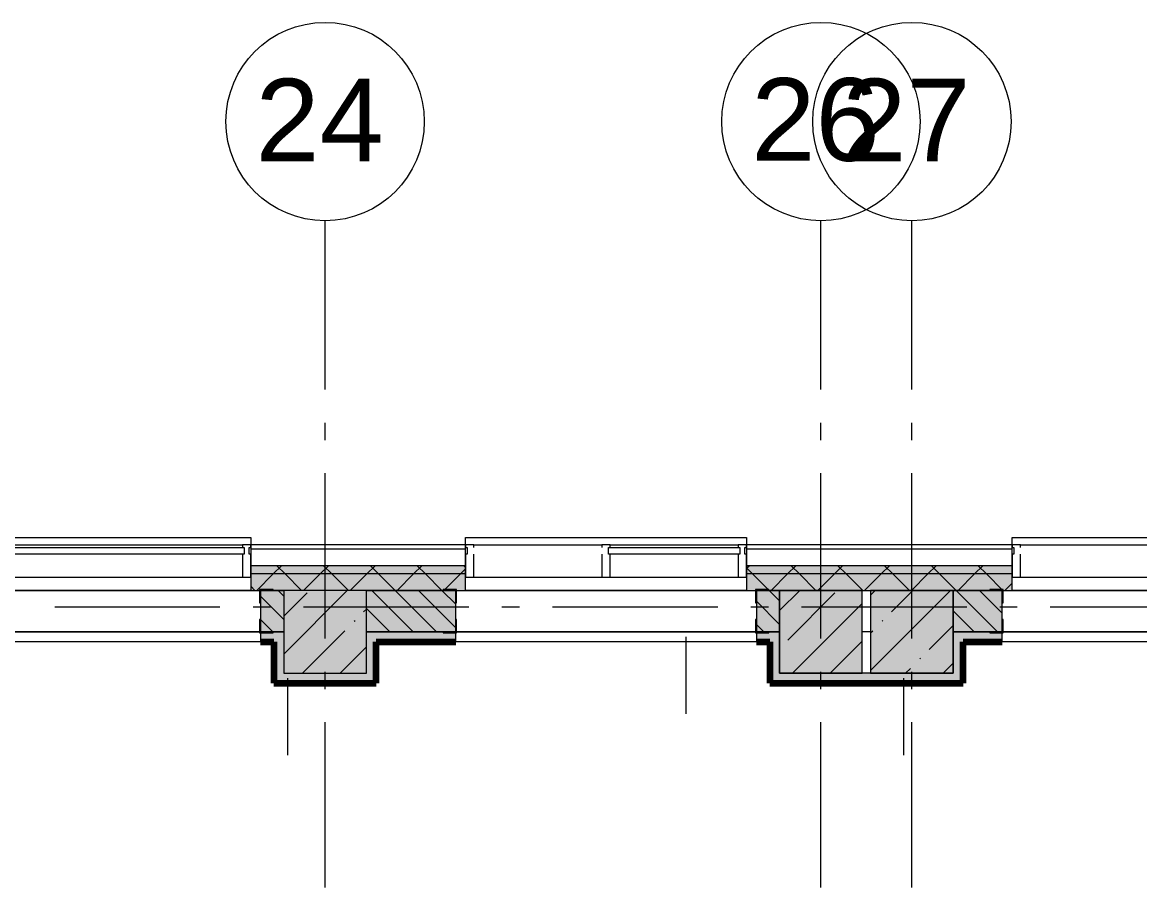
# Model space of a CAD drawing. Header units: millimetres. Extents: x -537608 to 253996, y -217170 to 186033.
# Drawn here: x -281308 to -274548, y 101024 to 106257 of the extents above; entities that cross this region are included whole.
import ezdxf

# ---------------------------------------------------------------- set-up
doc = ezdxf.new("R2010")
doc.units = ezdxf.units.MM
doc.layers.add('16) Лак 1.6м', color=160, linetype='Continuous', lineweight=90)
doc.layers.add('PDF _Геометрия', color=7, linetype='Continuous')
doc.layers.add('PDF _Текст', color=7, linetype='Continuous')
doc.layers.add('PDF _Сплошная заливка', color=7, linetype='Continuous', true_color=0xffffff)
doc.styles.add('PDF ArialMT', font='arial.ttf')

msp = doc.modelspace()

# ---------------------------------------------------------------- hatches: boundary and pattern name
at = {"layer": 'PDF _Сплошная заливка', "transparency": 33554559}
h = msp.add_hatch(color=256, dxfattribs=at)
h.paths.add_polyline_path([(-240126.19, 102921.2636), (-240126.19, 102971.2638), (-246626.1914, 102971.2638), (-246626.1914, 102921.2636), (-240371.3189, 102921.2636)], flags=0)
h.paths.add_polyline_path([(-257486.1367, 102921.2636), (-257324.7427, 102921.2636), (-257324.7427, 102971.2638), (-258624.7391, 102971.2638), (-258624.7391, 102921.2636), (-258321.009, 102921.2636)], flags=0)
h.paths.add_polyline_path([(-254326.1866, 102921.2636), (-254326.1866, 102971.2638), (-255624.7405, 102971.2638), (-255624.7405, 102921.2636), (-254564.0965, 102921.2636)], flags=0)
h.paths.add_polyline_path([(-260825.613, 102921.2636), (-260324.7413, 102921.2636), (-260324.7413, 102971.2638), (-261620.1864, 102971.2638), (-261620.1864, 102921.2636), (-261243.0492, 102921.2636)], flags=0)
h.paths.add_polyline_path([(-263330.2213, 102921.2636), (-263320.1886, 102921.2636), (-263320.1886, 102971.2638), (-264619.7372, 102971.2638), (-264619.7372, 102921.2636), (-264165.0937, 102921.2636)], flags=0)
h.paths.add_polyline_path([(-267504.57, 102921.2636), (-266319.7394, 102921.2636), (-266319.7394, 102971.2638), (-267619.7401, 102971.2638), (-267619.7401, 102921.2636)], flags=0)
h.paths.add_polyline_path([(-270426.6102, 102921.2636), (-269319.7381, 102921.2636), (-269319.7381, 102971.2638), (-270620.3545, 102971.2638), (-270620.3545, 102921.2636)], flags=0)
h.paths.add_polyline_path([(-272320.3567, 102921.2636), (-272320.3567, 102971.2638), (-273619.7374, 102971.2638), (-273619.7374, 102921.2636), (-272513.7824, 102921.2636)], flags=0)
h.paths.add_polyline_path([(-275435.8268, 102921.2636), (-275319.7353, 102921.2636), (-275319.7353, 102971.2638), (-276926.1831, 102971.2638), (-276926.1831, 102921.2636), (-275853.2587, 102921.2636)], flags=0)
h.paths.add_polyline_path([(-278626.181, 102921.2636), (-278626.181, 102971.2638), (-279926.186, 102971.2638), (-279926.186, 102921.2636), (-278775.3032, 102921.2636)], flags=0)
h.paths.add_polyline_path([(-281626.184, 102921.2636), (-281626.184, 102971.2638), (-282926.1804, 102971.2638), (-282926.1804, 102921.2636), (-281697.3434, 102921.2636)], flags=0)
h.paths.add_polyline_path([(-287958.8642, 102921.2636), (-287626.1812, 102921.2636), (-287626.1812, 102971.2638), (-290826.1849, 102971.2638), (-290826.1849, 102921.2636), (-288376.296, 102921.2636)], flags=0)
h.paths.add_polyline_path([(-285926.1833, 102921.2636), (-284626.1869, 102921.2636), (-284626.1869, 102971.2638), (-285926.1833, 102971.2638)], flags=0)
h = msp.add_hatch(color=256, dxfattribs=at)
h.paths.add_polyline_path([(-240026.1918, 102821.2653), (-240026.1918, 102921.2636), (-246626.1914, 102921.2636), (-246626.1914, 102821.2653), (-240371.3189, 102821.2653)], flags=0)
h.paths.add_polyline_path([(-254564.0965, 102821.2653), (-254326.1866, 102821.2653), (-254326.1866, 102921.2636), (-255624.7405, 102921.2636), (-255624.7405, 102821.2653), (-254676.1879, 102821.2653)], flags=0)
h.paths.add_polyline_path([(-257324.7427, 102821.2653), (-257324.7427, 102921.2636), (-258624.7391, 102921.2636), (-258624.7391, 102821.2653), (-257486.1367, 102821.2653)], flags=0)
h.paths.add_polyline_path([(-264582.5255, 102821.2653), (-263320.1886, 102821.2653), (-263320.1886, 102921.2636), (-264619.7372, 102921.2636), (-264619.7372, 102821.2653)], flags=0)
h.paths.add_polyline_path([(-261620.1864, 102821.2653), (-260324.7413, 102821.2653), (-260324.7413, 102921.2636), (-261620.1864, 102921.2636), (-261620.1864, 102842.3987)], flags=0)
h.paths.add_polyline_path([(-267504.57, 102821.2653), (-266319.7394, 102821.2653), (-266319.7394, 102921.2636), (-267619.7401, 102921.2636), (-267619.7401, 102821.2653)], flags=0)
h.paths.add_polyline_path([(-269319.7381, 102821.2653), (-269319.7381, 102921.2636), (-270620.3545, 102921.2636), (-270620.3545, 102821.2653), (-269591.7422, 102821.2653)], flags=0)
h.paths.add_polyline_path([(-273348.6546, 102821.2653), (-272320.3567, 102821.2653), (-272320.3567, 102921.2636), (-273619.7374, 102921.2636), (-273619.7374, 102821.2653)], flags=0)
h.paths.add_polyline_path([(-279192.735, 102821.2653), (-278626.181, 102821.2653), (-278626.181, 102921.2636), (-279926.186, 102921.2636), (-279926.186, 102821.2653), (-279226.1833, 102821.2653)], flags=0)
h.paths.add_polyline_path([(-276688.131, 102821.2653), (-275319.7353, 102821.2653), (-275319.7353, 102921.2636), (-276926.1831, 102921.2636), (-276926.1831, 102821.2653)], flags=0)
h.paths.add_polyline_path([(-281697.3434, 102821.2653), (-281626.184, 102821.2653), (-281626.184, 102921.2636), (-282926.1804, 102921.2636), (-282926.1804, 102821.2653), (-282532.2157, 102821.2653)], flags=0)
h.paths.add_polyline_path([(-287626.1812, 102821.2653), (-287626.1812, 102921.2636), (-290876.1851, 102921.2636), (-290876.1851, 102821.2653), (-287958.8642, 102821.2653)], flags=0)
h.paths.add_polyline_path([(-285871.6877, 102821.2653), (-284626.1869, 102821.2653), (-284626.1869, 102921.2636), (-285926.1833, 102921.2636), (-285926.1833, 102821.2653)], flags=0)
h = msp.add_hatch(color=256, dxfattribs=at)
h.paths.add_polyline_path([(-278775.3032, 102571.2644), (-278686.1795, 102571.2644), (-278686.1795, 102821.2653), (-279226.1833, 102821.2653), (-279226.1833, 102571.2644), (-279166.1848, 102571.2644)], flags=0)
h.paths.add_polyline_path([(-276726.1823, 102571.2644), (-276726.1823, 102821.2653), (-276866.1846, 102821.2653), (-276866.1846, 102571.2644)], flags=0)
h.paths.add_polyline_path([(-282866.1818, 102571.2644), (-281686.1824, 102571.2644), (-281686.1824, 102821.2653), (-282866.1818, 102821.2653)], flags=0)
h.paths.add_polyline_path([(-279866.1875, 102571.2644), (-279726.1853, 102571.2644), (-279726.1853, 102821.2653), (-279866.1875, 102821.2653)], flags=0)
h.paths.add_polyline_path([(-285166.182, 102571.2644), (-284686.1854, 102571.2644), (-284686.1854, 102821.2653), (-285226.1806, 102821.2653), (-285226.1806, 102571.2644)], flags=0)
h.paths.add_polyline_path([(-285866.1848, 102571.2644), (-285726.1825, 102571.2644), (-285726.1825, 102821.2653), (-285866.1848, 102821.2653)], flags=0)
h.paths.add_polyline_path([(-287686.1797, 102571.2644), (-287686.1797, 102821.2653), (-288226.1835, 102821.2653), (-288226.1835, 102571.2644), (-287958.8642, 102571.2644)], flags=0)
for points in [[(-279726.1853, 102321.2656), (-279226.1833, 102321.2656), (-279226.1833, 102821.2653), (-279726.1853, 102821.2653), (-279726.1853, 102488.423)], [(-276226.1847, 102321.2656), (-276226.1847, 102821.2653), (-276726.1823, 102821.2653), (-276726.1823, 102321.2656), (-276688.131, 102321.2656)], [(-276176.1845, 102321.2656), (-275676.1826, 102321.2656), (-275676.1826, 102821.2653), (-276176.1845, 102821.2653), (-276176.1845, 102488.423)]]:
    msp.add_hatch(color=256, dxfattribs=at).paths.add_polyline_path(points)
h = msp.add_hatch(color=256, dxfattribs=at)
h.paths.add_polyline_path([(-270426.6102, 102571.2644), (-270176.1872, 102571.2644), (-270176.1872, 102821.2653), (-270560.356, 102821.2653), (-270560.356, 102571.2644)], flags=0)
h.paths.add_polyline_path([(-273559.7389, 102571.2644), (-273176.1859, 102571.2644), (-273176.1859, 102821.2653), (-273559.7389, 102821.2653)], flags=0)
h.paths.add_polyline_path([(-272676.184, 102571.2644), (-272380.3552, 102571.2644), (-272380.3552, 102821.2653), (-272676.184, 102821.2653), (-272676.184, 102728.3331)], flags=0)
h.paths.add_polyline_path([(-275616.1841, 102571.2644), (-275379.7381, 102571.2644), (-275379.7381, 102821.2653), (-275676.1826, 102821.2653), (-275676.1826, 102571.2644)], flags=0)
at = {"layer": 'PDF _Сплошная заливка', "true_color": 0xff7d7d, "transparency": 33554559}
h = msp.add_hatch(color=11, dxfattribs=at)
h.paths.add_polyline_path([(-279726.1853, 102511.2637), (-279726.1853, 102571.2644), (-279866.1875, 102571.2644), (-279866.1875, 102511.2637), (-279786.1838, 102511.2637)], flags=0)
h.paths.add_polyline_path([(-282866.1818, 102511.2637), (-281686.1824, 102511.2637), (-281686.1824, 102571.2644), (-282866.1818, 102571.2644)], flags=0)
h.paths.add_polyline_path([(-285036.824, 102511.2637), (-284686.1854, 102511.2637), (-284686.1854, 102571.2644), (-285166.182, 102571.2644), (-285166.182, 102511.2637)], flags=0)
for points in [[(-279226.1833, 102321.2656), (-279166.1848, 102321.2656), (-279166.1848, 102571.2644), (-279226.1833, 102571.2644), (-279226.1833, 102488.423)], [(-275676.1826, 102321.2656), (-275616.1841, 102321.2656), (-275616.1841, 102571.2644), (-275676.1826, 102571.2644), (-275676.1826, 102488.423)], [(-279226.1833, 102261.2649), (-279166.1848, 102261.2649), (-279166.1848, 102321.2656), (-279726.1853, 102321.2656), (-279726.1853, 102261.2649)], [(-275616.1841, 102261.2649), (-275616.1841, 102321.2656), (-276726.1823, 102321.2656), (-276726.1823, 102261.2649), (-276688.131, 102261.2649)]]:
    msp.add_hatch(color=11, dxfattribs=at).paths.add_polyline_path(points)
h = msp.add_hatch(color=11, dxfattribs=at)
h.paths.add_polyline_path([(-276786.1851, 102511.2637), (-276726.1823, 102511.2637), (-276726.1823, 102571.2644), (-276866.1846, 102571.2644), (-276866.1846, 102511.2637)], flags=0)
h.paths.add_polyline_path([(-279166.1848, 102511.2637), (-278686.1795, 102511.2637), (-278686.1795, 102571.2644), (-279166.1848, 102571.2644)], flags=0)
h = msp.add_hatch(color=11, dxfattribs=at)
h.paths.add_polyline_path([(-273176.1859, 102511.2637), (-273176.1859, 102571.2644), (-273559.7389, 102571.2644), (-273559.7389, 102511.2637), (-273236.1844, 102511.2637)], flags=0)
h.paths.add_polyline_path([(-275379.7381, 102511.2637), (-275379.7381, 102571.2644), (-275616.1841, 102571.2644), (-275616.1841, 102511.2637), (-275435.8268, 102511.2637)], flags=0)

# ---------------------------------------------------------------- linework, layer by layer
at = {"layer": '16) Лак 1.6м'}
for p, q in [((-279866.1875, 102511.2637), (-279786.1838, 102511.2637)), ((-279786.1838, 102511.2637), (-279786.1838, 102261.2649)), ((-279166.1848, 102321.2656), (-279166.1848, 102511.2637)), ((-279166.1848, 102511.2637), (-278686.1795, 102511.2637)), ((-276866.1846, 102511.2637), (-276786.1851, 102511.2637)), ((-276786.1851, 102511.2637), (-276786.1851, 102261.2649)), ((-275616.1841, 102321.2656), (-275616.1841, 102511.2637)), ((-275616.1841, 102511.2637), (-275379.7381, 102511.2637)), ((-279166.1848, 102261.2649), (-279166.1848, 102321.2656)), ((-275616.1841, 102261.2649), (-275616.1841, 102321.2656)), ((-279786.1838, 102261.2649), (-279726.1853, 102261.2649)), ((-279726.1853, 102261.2649), (-279166.1848, 102261.2649)), ((-276786.1851, 102261.2649), (-276726.1823, 102261.2649)), ((-276726.1823, 102261.2649), (-275616.1841, 102261.2649))]:
    msp.add_line(p, q, dxfattribs=at)
at = {"layer": 'PDF _Геометрия', "color": 253, "lineweight": 9, "true_color": 0xaaaaaa}
for p, q in [((-279476.1843, 104035.9315), (-279476.1843, 105057.1936)), ((-276476.1857, 104035.9315), (-276476.1857, 105057.1936)), ((-275926.1835, 104035.9315), (-275926.1835, 105057.1936)), ((-279476.1843, 103730.0981), (-279476.1843, 103835.933)), ((-276476.1857, 103730.0981), (-276476.1857, 103835.933)), ((-275926.1835, 103730.0981), (-275926.1835, 103835.933)), ((-279476.1843, 102530.0999), (-279476.1843, 103530.0994)), ((-276476.1857, 102530.0999), (-276476.1857, 103530.0994)), ((-275926.1835, 102530.0999), (-275926.1835, 103530.0994)), ((-281626.184, 103141.2653), (-279926.186, 103141.2653)), ((-279926.186, 103141.2653), (-279926.186, 103098.2643)), ((-278626.181, 103098.2643), (-278626.181, 103141.2653)), ((-278626.181, 103141.2653), (-276926.1831, 103141.2653)), ((-276926.1831, 103141.2653), (-276926.1831, 103098.2643)), ((-275319.7353, 103098.2643), (-275319.7353, 103141.2653)), ((-275319.7353, 103141.2653), (-273619.7374, 103141.2653)), ((-281586.1821, 103043.2649), (-279966.1793, 103043.2649)), ((-279976.1862, 103041.2649), (-281576.1837, 103041.2649)), ((-279936.1843, 103043.2649), (-279926.186, 103043.2649)), ((-278626.181, 103043.2649), (-278616.1827, 103043.2649)), ((-277761.1846, 103043.2649), (-276966.1849, 103043.2649)), ((-276976.1833, 103041.2649), (-277751.1863, 103041.2649)), ((-276936.1857, 103043.2649), (-276926.1831, 103043.2649)), ((-275319.7353, 103043.2649), (-275309.737, 103043.2649)), ((-280112.1151, 102721.2649), (-281112.1103, 102721.2649)), ((-279806.2837, 102721.2649), (-279912.1143, 102721.2649)), ((-278606.2791, 102721.2649), (-279606.283, 102721.2649)), ((-278300.4477, 102721.2649), (-278406.2783, 102721.2649)), ((-277100.4475, 102721.2649), (-278100.447, 102721.2649)), ((-276794.6161, 102721.2649), (-276900.4467, 102721.2649)), ((-275594.6158, 102721.2649), (-276594.6154, 102721.2649)), ((-275288.7801, 102721.2649), (-275394.615, 102721.2649)), ((-274088.7798, 102721.2649), (-275088.7794, 102721.2649)), ((-279476.1843, 102224.2664), (-279476.1843, 102330.0992)), ((-276476.1857, 102224.2664), (-276476.1857, 102330.0992)), ((-275926.1835, 102224.2664), (-275926.1835, 102330.0992)), ((-279476.1843, 101024.266), (-279476.1843, 102024.2656)), ((-276476.1857, 101024.266), (-276476.1857, 102024.2656)), ((-275926.1835, 101024.266), (-275926.1835, 102024.2656))]:
    msp.add_line(p, q, dxfattribs=at)
at = {"layer": 'PDF _Геометрия', "lineweight": 9}
for p, q in [((-281576.1837, 103098.2643), (-279976.1862, 103098.2643)), ((-281576.1837, 103081.2646), (-279976.1862, 103081.2646)), ((-279926.186, 103098.2643), (-279976.1862, 103098.2643)), ((-279976.1862, 103098.2643), (-279976.1862, 103081.2646)), ((-279976.1862, 103081.2646), (-279966.1793, 103081.2646)), ((-279966.1793, 103081.2646), (-279966.1793, 103041.2649)), ((-279936.1843, 103041.2649), (-279936.1843, 103081.2646)), ((-279936.1843, 103081.2646), (-279926.186, 103081.2646)), ((-278626.181, 103098.2643), (-279926.186, 103098.2643)), ((-279926.186, 103098.2643), (-279926.186, 103071.2642)), ((-279926.186, 103081.2646), (-279926.186, 103098.2643)), ((-278626.181, 103071.2642), (-278626.181, 103098.2643)), ((-278576.1808, 103098.2643), (-278626.181, 103098.2643)), ((-278626.181, 103098.2643), (-278626.181, 103081.2646)), ((-278626.181, 103081.2646), (-278616.1827, 103081.2646)), ((-278616.1827, 103081.2646), (-278616.1827, 103041.2649)), ((-278576.1808, 103081.2646), (-278576.1808, 103098.2643)), ((-278576.1808, 103098.2643), (-277801.1865, 103098.2643)), ((-277751.1863, 103098.2643), (-277801.1865, 103098.2643)), ((-277801.1865, 103098.2643), (-277801.1865, 103081.2646)), ((-277761.1846, 103041.2649), (-277761.1846, 103081.2646)), ((-277761.1846, 103081.2646), (-277751.1863, 103081.2646)), ((-277751.1863, 103098.2643), (-276976.1833, 103098.2643)), ((-277751.1863, 103081.2646), (-277751.1863, 103098.2643)), ((-277751.1863, 103081.2646), (-276976.1833, 103081.2646)), ((-276926.1831, 103098.2643), (-276976.1833, 103098.2643)), ((-276976.1833, 103098.2643), (-276976.1833, 103081.2646)), ((-276976.1833, 103081.2646), (-276966.1849, 103081.2646)), ((-276966.1849, 103081.2646), (-276966.1849, 103041.2649)), ((-276936.1857, 103041.2649), (-276936.1857, 103081.2646)), ((-276936.1857, 103081.2646), (-276926.1831, 103081.2646)), ((-275319.7353, 103098.2643), (-276926.1831, 103098.2643)), ((-276926.1831, 103098.2643), (-276926.1831, 103071.2642)), ((-276926.1831, 103081.2646), (-276926.1831, 103098.2643)), ((-275319.7353, 103071.2642), (-275319.7353, 103098.2643)), ((-275269.7351, 103098.2643), (-275319.7353, 103098.2643)), ((-275319.7353, 103098.2643), (-275319.7353, 103081.2646)), ((-275319.7353, 103081.2646), (-275309.737, 103081.2646)), ((-275309.737, 103081.2646), (-275309.737, 103041.2649)), ((-275269.7351, 103081.2646), (-275269.7351, 103098.2643)), ((-275269.7351, 103098.2643), (-274494.7364, 103098.2643)), ((-279966.1793, 103041.2649), (-279976.1862, 103041.2649)), ((-279976.1862, 103041.2649), (-279976.1862, 102901.2648)), ((-279926.186, 103041.2649), (-279936.1843, 103041.2649)), ((-279926.186, 103071.2642), (-279926.186, 102971.2638)), ((-278626.181, 103071.2642), (-279926.186, 103071.2642)), ((-279926.186, 102901.2648), (-279926.186, 103041.2649)), ((-278626.181, 102971.2638), (-278626.181, 103071.2642)), ((-278616.1827, 103041.2649), (-278626.181, 103041.2649)), ((-278626.181, 103041.2649), (-278626.181, 102901.2648)), ((-278576.1808, 102901.2648), (-278576.1808, 103041.2649)), ((-277801.1865, 103041.2649), (-277801.1865, 102901.2648)), ((-277751.1863, 103041.2649), (-277761.1846, 103041.2649)), ((-277751.1863, 102901.2648), (-277751.1863, 103041.2649)), ((-276966.1849, 103041.2649), (-276976.1833, 103041.2649)), ((-276976.1833, 103041.2649), (-276976.1833, 102901.2648)), ((-276926.1831, 103041.2649), (-276936.1857, 103041.2649)), ((-276926.1831, 103071.2642), (-276926.1831, 102971.2638)), ((-275319.7353, 103071.2642), (-276926.1831, 103071.2642)), ((-276926.1831, 102901.2648), (-276926.1831, 103041.2649)), ((-275319.7353, 102971.2638), (-275319.7353, 103071.2642)), ((-275309.737, 103041.2649), (-275319.7353, 103041.2649)), ((-275319.7353, 103041.2649), (-275319.7353, 102901.2648)), ((-275269.7351, 102901.2648), (-275269.7351, 103041.2649)), ((-279926.186, 102971.2638), (-279926.186, 102921.2636)), ((-278626.181, 102971.2638), (-279926.186, 102971.2638)), ((-279789.3012, 102921.2636), (-279739.301, 102971.2638)), ((-279718.0729, 102921.2636), (-279768.0731, 102971.2638)), ((-279506.4548, 102921.2636), (-279456.4547, 102971.2638)), ((-279435.2351, 102921.2636), (-279485.2353, 102971.2638)), ((-279223.6084, 102921.2636), (-279173.6082, 102971.2638)), ((-279152.3887, 102921.2636), (-279202.3889, 102971.2638)), ((-278940.7706, 102921.2636), (-278890.7704, 102971.2638)), ((-278869.5509, 102921.2636), (-278919.5511, 102971.2638)), ((-278657.9242, 102921.2636), (-278626.181, 102953.0067)), ((-278626.181, 102960.7423), (-278636.7047, 102971.2638)), ((-278626.181, 102921.2636), (-278626.181, 102971.2638)), ((-276926.1831, 102955.9519), (-276910.8713, 102971.2638)), ((-276926.1831, 102971.2638), (-276926.1831, 102921.2636)), ((-275319.7353, 102971.2638), (-276926.1831, 102971.2638)), ((-276889.6517, 102921.2636), (-276926.1831, 102957.7992)), ((-276678.0294, 102921.2636), (-276628.0291, 102971.2638)), ((-276606.8096, 102921.2636), (-276656.8098, 102971.2638)), ((-276395.1872, 102921.2636), (-276345.187, 102971.2638)), ((-276323.9632, 102921.2636), (-276373.9634, 102971.2638)), ((-276112.3408, 102921.2636), (-276062.3449, 102971.2638)), ((-276041.1211, 102921.2636), (-276091.1213, 102971.2638)), ((-275829.4987, 102921.2636), (-275779.4985, 102971.2638)), ((-275758.279, 102921.2636), (-275808.2792, 102971.2638)), ((-275546.6566, 102921.2636), (-275496.6564, 102971.2638)), ((-275475.4369, 102921.2636), (-275525.4371, 102971.2638)), ((-275319.7353, 102921.2636), (-275319.7353, 102971.2638)), ((-281576.1837, 102901.2648), (-279976.1862, 102901.2648)), ((-279976.1862, 102901.2648), (-279926.186, 102901.2648)), ((-279926.186, 102921.2636), (-279926.186, 102821.2653)), ((-278626.181, 102921.2636), (-279926.186, 102921.2636)), ((-279889.3016, 102821.2653), (-279789.3012, 102921.2636)), ((-279618.0811, 102821.2653), (-279718.0729, 102921.2636)), ((-279606.4552, 102821.2653), (-279506.4548, 102921.2636)), ((-279335.2347, 102821.2653), (-279435.2351, 102921.2636)), ((-279323.6088, 102821.2653), (-279223.6084, 102921.2636)), ((-279052.3883, 102821.2653), (-279152.3887, 102921.2636)), ((-279040.771, 102821.2653), (-278940.7706, 102921.2636)), ((-278769.5505, 102821.2653), (-278869.5509, 102921.2636)), ((-278757.9245, 102821.2653), (-278657.9242, 102921.2636)), ((-278626.181, 102821.2653), (-278626.181, 102921.2636)), ((-278626.181, 102901.2648), (-278576.1808, 102901.2648)), ((-278576.1808, 102901.2648), (-277801.1865, 102901.2648)), ((-277801.1865, 102901.2648), (-277751.1863, 102901.2648)), ((-277751.1863, 102901.2648), (-276976.1833, 102901.2648)), ((-276976.1833, 102901.2648), (-276926.1831, 102901.2648)), ((-276926.1831, 102921.2636), (-276926.1831, 102821.2653)), ((-275319.7353, 102921.2636), (-276926.1831, 102921.2636)), ((-276789.6514, 102821.2653), (-276889.6517, 102921.2636)), ((-276778.0297, 102821.2653), (-276678.0294, 102921.2636)), ((-276506.8093, 102821.2653), (-276606.8096, 102921.2636)), ((-276495.1876, 102821.2653), (-276395.1872, 102921.2636)), ((-276223.9671, 102821.2653), (-276323.9632, 102921.2636)), ((-276212.3412, 102821.2653), (-276112.3408, 102921.2636)), ((-275941.1207, 102821.2653), (-276041.1211, 102921.2636)), ((-275929.4991, 102821.2653), (-275829.4987, 102921.2636)), ((-275658.2786, 102821.2653), (-275758.279, 102921.2636)), ((-275646.657, 102821.2653), (-275546.6566, 102921.2636)), ((-275375.4365, 102821.2653), (-275475.4369, 102921.2636)), ((-275319.7353, 102821.2653), (-275319.7353, 102921.2636)), ((-275319.7353, 102901.2648), (-275269.7351, 102901.2648)), ((-275269.7351, 102901.2648), (-274494.7364, 102901.2648)), ((-279926.186, 102821.2653), (-281626.184, 102821.2653)), ((-281626.184, 102821.2653), (-279926.186, 102821.2653)), ((-279900.9189, 102821.2653), (-279926.186, 102846.5281)), ((-279926.186, 102821.2653), (-279726.1853, 102821.2653)), ((-279726.1853, 102821.2653), (-279866.1875, 102821.2653)), ((-279866.1875, 102821.2653), (-279866.1875, 102571.2644)), ((-279726.1853, 102787.9505), (-279759.4958, 102821.2653)), ((-279726.1853, 102436.9932), (-279341.9089, 102821.2653)), ((-279226.1833, 102821.2653), (-279726.1853, 102821.2653)), ((-279726.1853, 102821.2653), (-279726.1853, 102321.2656)), ((-278686.1795, 102821.2653), (-279226.1833, 102821.2653)), ((-279226.1833, 102821.2653), (-278626.181, 102821.2653)), ((-279226.1833, 102321.2656), (-279226.1833, 102821.2653)), ((-278943.8106, 102571.2644), (-279193.8115, 102821.2653)), ((-278802.3959, 102571.2644), (-279052.3883, 102821.2653)), ((-278686.1795, 102596.4776), (-278910.9737, 102821.2653)), ((-278686.1795, 102737.8987), (-278769.5505, 102821.2653)), ((-278686.1795, 102571.2644), (-278686.1795, 102821.2653)), ((-276926.1831, 102821.2653), (-278626.181, 102821.2653)), ((-278626.181, 102821.2653), (-276926.1831, 102821.2653)), ((-276926.1831, 102821.2653), (-275319.7353, 102821.2653)), ((-276726.1823, 102821.2653), (-276866.1846, 102821.2653)), ((-276866.1846, 102821.2653), (-276866.1846, 102571.2644)), ((-276726.1823, 102757.7984), (-276789.6514, 102821.2653)), ((-276726.1823, 102699.8108), (-276604.7299, 102821.2653)), ((-276226.1847, 102821.2653), (-276726.1823, 102821.2653)), ((-276726.1823, 102821.2653), (-276726.1823, 102321.2656)), ((-276726.1823, 102571.2644), (-276726.1823, 102821.2653)), ((-276226.1847, 102321.2656), (-276226.1847, 102821.2653)), ((-276176.1845, 102793.6128), (-276148.5319, 102821.2653)), ((-276176.1845, 102337.417), (-275692.3384, 102821.2653)), ((-275676.1826, 102821.2653), (-276176.1845, 102821.2653)), ((-276176.1845, 102821.2653), (-276176.1845, 102321.2656)), ((-276049.4401, 102692.2604), (-275920.4351, 102821.2653)), ((-275676.1826, 102321.2656), (-275676.1826, 102821.2653)), ((-275379.7381, 102821.2653), (-275676.1826, 102821.2653)), ((-275676.1826, 102821.2653), (-275676.1826, 102571.2644)), ((-275408.282, 102571.2644), (-275658.2786, 102821.2653)), ((-275379.7381, 102684.1437), (-275516.8597, 102821.2653)), ((-275379.7381, 102571.2644), (-275379.7381, 102821.2653)), ((-275363.8149, 102821.2653), (-275319.7353, 102865.3427)), ((-273619.7374, 102821.2653), (-275319.7353, 102821.2653)), ((-275319.7353, 102821.2653), (-273619.7374, 102821.2653)), ((-279726.1853, 102646.5273), (-279866.1875, 102786.5274)), ((-279726.1853, 102665.0922), (-279584.9687, 102806.3109)), ((-276726.1823, 102616.3774), (-276866.1846, 102756.3775)), ((-276676.7075, 102521.1867), (-276391.5875, 102806.3109)), ((-276648.5339, 102321.2656), (-276226.1847, 102743.6147)), ((-279242.8127, 102692.2604), (-279226.1833, 102708.894)), ((-279085.2338, 102571.2644), (-279226.1833, 102712.214)), ((-275549.7008, 102571.2644), (-275676.1826, 102697.7482)), ((-279792.3412, 102571.2644), (-279866.1875, 102645.1064)), ((-279299.8402, 102635.2372), (-279295.1037, 102639.9781)), ((-276822.4925, 102571.2644), (-276866.1846, 102614.9564)), ((-276106.4633, 102635.2372), (-276101.7224, 102639.9781)), ((-275821.339, 102464.1635), (-275676.1826, 102609.3178)), ((-279872.1813, 102571.2644), (-281680.18, 102571.2644)), ((-281680.18, 102571.2644), (-279872.1813, 102571.2644)), ((-279866.1875, 102571.2644), (-279726.1853, 102571.2644)), ((-279726.1853, 102571.2644), (-279866.1875, 102571.2644)), ((-279866.1875, 102571.2644), (-279866.1875, 102511.2637)), ((-279613.8097, 102321.2656), (-279356.8676, 102578.212)), ((-279166.1848, 102571.2644), (-279226.1833, 102571.2644)), ((-279226.1833, 102571.2644), (-279166.1848, 102571.2644)), ((-279166.1848, 102571.2644), (-278686.1795, 102571.2644)), ((-278686.1795, 102571.2644), (-279166.1848, 102571.2644)), ((-278686.1795, 102511.2637), (-278686.1795, 102571.2644)), ((-276872.1827, 102571.2644), (-278680.1857, 102571.2644)), ((-278680.1857, 102571.2644), (-276872.1827, 102571.2644)), ((-277293.8645, 102541.2651), (-277293.8645, 102075.1141)), ((-276866.1846, 102571.2644), (-276726.1823, 102571.2644)), ((-276726.1823, 102571.2644), (-276866.1846, 102571.2644)), ((-276866.1846, 102571.2644), (-276866.1846, 102511.2637)), ((-276726.1823, 102511.2637), (-276726.1823, 102571.2644)), ((-276176.1845, 102571.2644), (-276226.1847, 102571.2644)), ((-276176.1845, 102565.516), (-276163.4864, 102578.212)), ((-275676.1826, 102571.2644), (-275616.1841, 102571.2644)), ((-275616.1841, 102571.2644), (-275676.1826, 102571.2644)), ((-275676.1826, 102571.2644), (-275676.1826, 102321.2656)), ((-275379.7381, 102571.2644), (-275616.1841, 102571.2644)), ((-275616.1841, 102571.2644), (-275379.7381, 102571.2644)), ((-275379.7381, 102511.2637), (-275379.7381, 102571.2644)), ((-273565.737, 102571.2644), (-275373.7357, 102571.2644)), ((-275373.7357, 102571.2644), (-273565.737, 102571.2644)), ((-279866.1875, 102511.2637), (-281686.1824, 102511.2637)), ((-279385.7172, 102321.2656), (-279226.1833, 102480.7951)), ((-276866.1846, 102511.2637), (-278686.1795, 102511.2637)), ((-276726.1823, 102321.2656), (-276726.1823, 102511.2637)), ((-276420.437, 102321.2656), (-276226.1847, 102515.5158)), ((-273559.7389, 102511.2637), (-275379.7381, 102511.2637)), ((-275878.3665, 102407.1383), (-275873.6213, 102411.8791)), ((-275964.2392, 102321.2656), (-275935.3896, 102350.113)), ((-275736.138, 102321.2656), (-275676.1826, 102381.2189)), ((-279726.1853, 102321.2656), (-279226.1833, 102321.2656)), ((-279702.7956, 102291.2642), (-279702.7956, 101825.1153)), ((-276726.1823, 102321.2656), (-276226.1847, 102321.2656)), ((-275676.1826, 102321.2656), (-276726.1823, 102321.2656)), ((-276176.1845, 102321.2656), (-275676.1826, 102321.2656)), ((-275977.5013, 102291.2642), (-275977.5013, 101825.1153))]:
    msp.add_line(p, q, dxfattribs=at)
at = {"layer": 'PDF _Геометрия', "color": 253, "lineweight": 20, "true_color": 0xaaaaaa}
for p, q in [((-279791.1872, 102827.2635), (-279872.1813, 102827.2635)), ((-279872.1813, 102827.2635), (-279872.1813, 102746.2651)), ((-279866.1875, 102746.2651), (-279866.1875, 102821.2653)), ((-279866.1875, 102821.2653), (-279791.1872, 102821.2653)), ((-279791.1872, 102821.2653), (-279791.1872, 102827.2635)), ((-278680.1857, 102827.2635), (-278761.1798, 102827.2635)), ((-278761.1798, 102827.2635), (-278761.1798, 102821.2653)), ((-278761.1798, 102821.2653), (-278686.1795, 102821.2653)), ((-278686.1795, 102821.2653), (-278686.1795, 102746.2651)), ((-278680.1857, 102746.2651), (-278680.1857, 102827.2635)), ((-276791.1842, 102827.2635), (-276872.1827, 102827.2635)), ((-276872.1827, 102827.2635), (-276872.1827, 102746.2651)), ((-276866.1846, 102746.2651), (-276866.1846, 102821.2653)), ((-276866.1846, 102821.2653), (-276791.1842, 102821.2653)), ((-276791.1842, 102821.2653), (-276791.1842, 102827.2635)), ((-275373.7357, 102827.2635), (-275454.7384, 102827.2635)), ((-275454.7384, 102827.2635), (-275454.7384, 102821.2653)), ((-275454.7384, 102821.2653), (-275379.7381, 102821.2653)), ((-275379.7381, 102821.2653), (-275379.7381, 102746.2651)), ((-275373.7357, 102746.2651), (-275373.7357, 102827.2635)), ((-279872.1813, 102746.2651), (-279866.1875, 102746.2651)), ((-278686.1795, 102746.2651), (-278680.1857, 102746.2651)), ((-276872.1827, 102746.2651), (-276866.1846, 102746.2651)), ((-275379.7381, 102746.2651), (-275373.7357, 102746.2651)), ((-279866.1875, 102646.2647), (-279872.1813, 102646.2647)), ((-279872.1813, 102646.2647), (-279872.1813, 102565.2641)), ((-279866.1875, 102571.2644), (-279866.1875, 102646.2647)), ((-278686.1795, 102646.2647), (-278686.1795, 102571.2644)), ((-278680.1857, 102646.2647), (-278686.1795, 102646.2647)), ((-278680.1857, 102565.2641), (-278680.1857, 102646.2647)), ((-276866.1846, 102646.2647), (-276872.1827, 102646.2647)), ((-276872.1827, 102646.2647), (-276872.1827, 102565.2641)), ((-276866.1846, 102571.2644), (-276866.1846, 102646.2647)), ((-275379.7381, 102646.2647), (-275379.7381, 102571.2644)), ((-275373.7357, 102646.2647), (-275379.7381, 102646.2647)), ((-275373.7357, 102565.2641), (-275373.7357, 102646.2647)), ((-279872.1813, 102565.2641), (-279791.1872, 102565.2641)), ((-279791.1872, 102571.2644), (-279866.1875, 102571.2644)), ((-279791.1872, 102565.2641), (-279791.1872, 102571.2644)), ((-278686.1795, 102571.2644), (-278761.1798, 102571.2644)), ((-278761.1798, 102571.2644), (-278761.1798, 102565.2641)), ((-278761.1798, 102565.2641), (-278680.1857, 102565.2641)), ((-276872.1827, 102565.2641), (-276791.1842, 102565.2641)), ((-276791.1842, 102571.2644), (-276866.1846, 102571.2644)), ((-276791.1842, 102565.2641), (-276791.1842, 102571.2644)), ((-275379.7381, 102571.2644), (-275454.7384, 102571.2644)), ((-275454.7384, 102571.2644), (-275454.7384, 102565.2641)), ((-275454.7384, 102565.2641), (-275373.7357, 102565.2641))]:
    msp.add_line(p, q, dxfattribs=at)
at = {"layer": 'PDF _Геометрия', "lineweight": 20}
for centre, radius in [((-279476.1829, 105657.1964), 600.001), ((-276476.1837, 105657.1943), 600.0003), ((-275926.1845, 105657.1938), 599.999)]:
    msp.add_circle(centre, radius, dxfattribs=at)
at = {"layer": 'PDF _Сплошная заливка', "color": 11, "lineweight": 35, "true_color": 0xff7d7d, "transparency": 33554559}
for points in [[(-279726.1853, 102261.2649), (-279726.1853, 102511.2637), (-279786.1838, 102261.2649), (-279786.1838, 102511.2637)], [(-276726.1823, 102261.2649), (-276726.1823, 102511.2637), (-276786.1851, 102261.2649), (-276786.1851, 102511.2637)]]:
    msp.add_solid(points, dxfattribs=at)

# ---------------------------------------------------------------- texts
at = {"layer": 'PDF _Текст', "char_height": 500, "attachment_point": 4, "style": 'PDF ArialMT'}
for s, insert in [('24', (-279897.7412, 105666.2696)), ('26', (-276897.7426, 105666.2696)), ('27', (-276347.7404, 105666.2696))]:
    msp.add_mtext(s, dxfattribs=dict(at, insert=insert))

doc.saveas('drawing.dxf')
